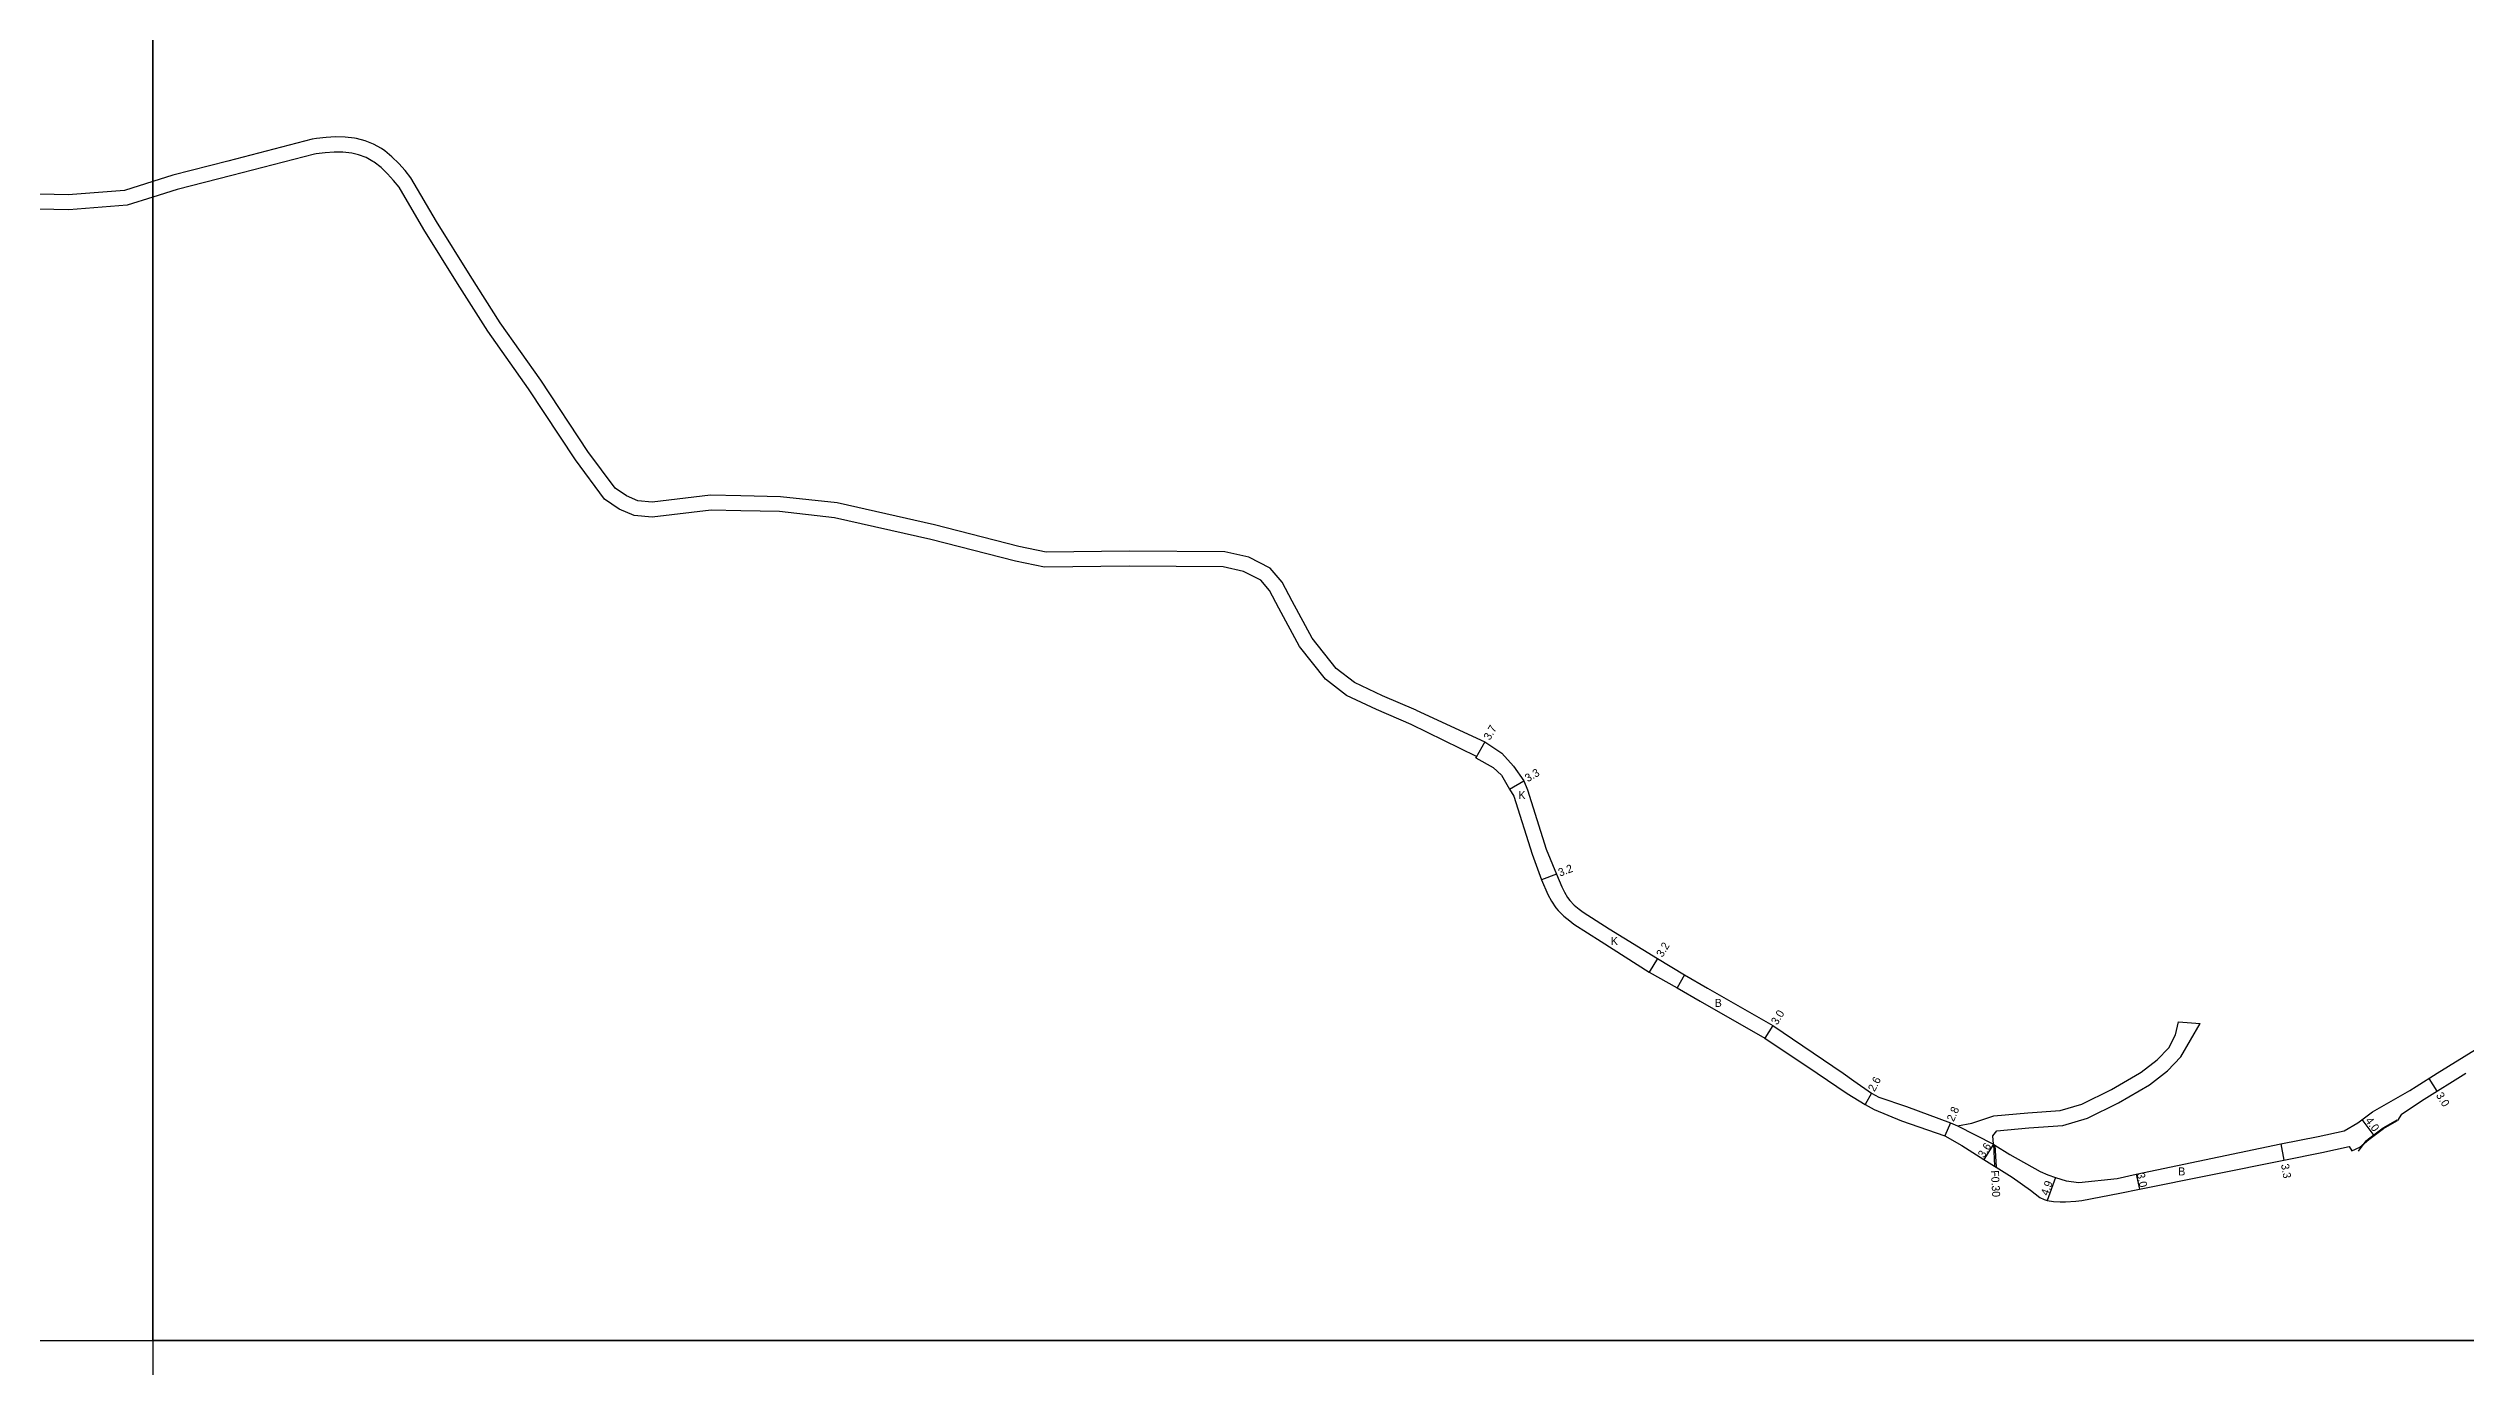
# Model space of a CAD drawing. Header units: metres. Extents: x -20000 to -16000, y -99000 to -96000.
# Drawn here: x -19220.9 to -18737.5, y -97805.2 to -97541.7 of the extents above; entities that cross this region are included whole.
import ezdxf

# ---------------------------------------------------------------- set-up
doc = ezdxf.new("R2010")
doc.units = ezdxf.units.M
doc.header["$LTSCALE"] = 2.5
for name, color, linetype in [('側溝・桝', 7, 'Continuous'), ('図郭', 7, 'Continuous'), ('幅員', 7, 'Continuous'), ('歩道・分離帯・安全施設', 7, 'Continuous'), ('舗装', 7, 'Continuous'), ('道路', 7, 'Continuous')]:
    doc.layers.add(name, color=color, linetype=linetype)
doc.styles.get("Standard").update_dxf_attribs({"font": ''})
doc.styles.get('Standard').set_extended_font_data('@MS PGothic')

msp = doc.modelspace()

# ---------------------------------------------------------------- linework, layer by layer
at = {"layer": '側溝・桝', "flags": 128}
for points in [[(-18831.93, -97760.79), (-18831.7, -97765.18)], [(-18831.62, -97760.99), (-18831.39, -97765.38)]]:
    msp.add_lwpolyline(points, dxfattribs=at)
at = {"layer": '図郭'}
for points in [[(-20000, -97800), (-19200, -97800), (-19200, -97200), (-20000, -97200)], [(-19200, -97800), (-18400, -97800), (-18400, -97200), (-19200, -97200)], [(-19200, -98400), (-18400, -98400), (-18400, -97800), (-19200, -97800)]]:
    msp.add_lwpolyline(points, close=True, dxfattribs=at)
at = {"layer": '幅員', "flags": 128}
for points in [[(-18933.62, -97680.34), (-18935.45, -97683.55)], [(-18928.67, -97689.8), (-18925.83, -97688.13)], [(-18919.33, -97706.79), (-18922.32, -97707.94)], [(-18899.12, -97723.63), (-18900.77, -97726.37)], [(-18876.04, -97737.03), (-18877.62, -97739.58)], [(-18744.86, -97747.65), (-18743.27, -97750.2)], [(-18856.34, -97750.55), (-18857.55, -97752.85)], [(-18840.53, -97756.53), (-18841.63, -97759.1)], [(-18755.75, -97759.02), (-18758.16, -97755.83)], [(-18831.93, -97760.79), (-18833.82, -97763.85)], [(-18774.44, -97760.72), (-18773.87, -97763.97)], [(-18819.54, -97767.41), (-18821.2, -97772.02)], [(-18803.35, -97766.8), (-18802.73, -97769.74)]]:
    msp.add_lwpolyline(points, dxfattribs=at)
at = {"layer": '歩道・分離帯・安全施設', "flags": 128}
msp.add_lwpolyline([(-18758.93, -97762.14), (-18757.39, -97760.11), (-18756.92, -97759.71), (-18754.01, -97757.53), (-18751.19, -97755.93)], dxfattribs=at)
at = {"layer": '舗装', "flags": 128}
for points in [[(-18893.69, -97726.92), (-18895.2, -97729.52)], [(-18839.11, -97757.08), (-18831.93, -97760.79)]]:
    msp.add_lwpolyline(points, dxfattribs=at)
at = {"layer": '道路', "flags": 128}
for points in [[(-19082.43, -97631.15), (-19088.51, -97631.01), (-19100.17, -97632.44), (-19103.02, -97632.17), (-19105.28, -97631.19), (-19107.56, -97629.62), (-19113, -97622.28), (-19122.4, -97608.07), (-19130.53, -97596.58), (-19136.54, -97587.1), (-19143.27, -97576.35), (-19148.4, -97567.62), (-19149.59, -97566.15), (-19150.84, -97564.73), (-19152.19, -97563.41), (-19153.65, -97562.22), (-19154.32, -97561.76), (-19155.88, -97560.88), (-19157.54, -97560.21), (-19159.27, -97559.74), (-19159.71, -97559.66), (-19161.58, -97559.45), (-19163.47, -97559.42), (-19165.37, -97559.55), (-19167.26, -97559.76), (-19168.13, -97559.88), (-19185.05, -97564.28)], [(-19185.05, -97564.28), (-19196, -97567.09), (-19200, -97568.34)], [(-19082.43, -97634.15), (-19088.37, -97634.02), (-19100.13, -97635.46), (-19103.77, -97635.11), (-19106.74, -97633.83), (-19109.67, -97631.8), (-19115.46, -97624), (-19124.88, -97609.76), (-19133.02, -97598.25), (-19139.08, -97588.71), (-19145.84, -97577.91), (-19150.79, -97569.48), (-19151.9, -97568.1), (-19153.09, -97566.78), (-19154.37, -97565.56), (-19155.76, -97564.48), (-19155.99, -97564.32), (-19157.38, -97563.56), (-19158.87, -97563), (-19160.23, -97562.68), (-19162, -97562.48), (-19163.78, -97562.47), (-19165.57, -97562.6), (-19167.35, -97562.82), (-19167.71, -97562.87), (-19184.2, -97567.16)], [(-19200, -97568.34), (-19205.72, -97570.12), (-19216.93, -97571.02), (-19225.4, -97570.79)], [(-19184.2, -97567.16), (-19195.14, -97569.96), (-19200, -97571.48)], [(-19200, -97571.48), (-19205.15, -97573.08), (-19216.85, -97574.02), (-19225.86, -97573.78)], [(-18947.38, -97674.03), (-18954.1, -97671.14), (-18959.71, -97668.51), (-18963.36, -97665.69), (-18968.2, -97659.62), (-18972.18, -97652.23), (-18974.17, -97648.41), (-18976.56, -97645.64), (-18980.84, -97643.43), (-18985.6, -97642.35), (-19004.78, -97642.25), (-19021.38, -97642.42), (-19026.83, -97641.27), (-19043.71, -97636.98), (-19063.18, -97632.59), (-19074.48, -97631.34), (-19082.43, -97631.15)], [(-18948.37, -97676.9), (-18955.33, -97673.88), (-18961.28, -97671.09), (-18965.48, -97667.84), (-18970.71, -97661.27), (-18974.83, -97653.64), (-18976.67, -97650.11), (-18978.46, -97648.04), (-18981.87, -97646.27), (-18985.94, -97645.34), (-19004.78, -97645.25), (-19021.67, -97645.43), (-19027.51, -97644.2), (-19044.42, -97639.9), (-19063.68, -97635.55), (-19074.68, -97634.33), (-19082.43, -97634.15)], [(-18935.31, -97683.3), (-18948.37, -97676.9)], [(-18935.31, -97683.3), (-18948.37, -97676.9)], [(-18947.38, -97674.03), (-18933.62, -97680.34)], [(-18947.38, -97674.03), (-18933.62, -97680.34)], [(-18933.62, -97680.34), (-18930.26, -97682.6), (-18927.88, -97685.23), (-18925.83, -97688.13), (-18925.1, -97689.96), (-18921.37, -97701.77), (-18919.33, -97706.79), (-18918.26, -97709.36), (-18917.72, -97710.43), (-18917.13, -97711.47), (-18916.67, -97712.09), (-18915.79, -97712.98), (-18914.8, -97713.78), (-18914, -97714.38), (-18908.78, -97717.76), (-18899.12, -97723.63), (-18893.69, -97726.92), (-18889.1, -97729.58), (-18876.04, -97737.03), (-18862, -97746.61)], [(-18935.45, -97683.55), (-18935.31, -97683.3)], [(-18935.45, -97683.55), (-18931.94, -97685.47), (-18930.31, -97687.01), (-18928.67, -97689.8), (-18927.86, -97691.18), (-18924.2, -97702.77), (-18922.32, -97707.94), (-18921.07, -97710.86), (-18920.29, -97712.22), (-18919.41, -97713.52), (-18918.94, -97714.09), (-18917.85, -97715.17), (-18916.66, -97716.14), (-18915.81, -97716.78), (-18910.38, -97720.29), (-18900.77, -97726.37), (-18895.2, -97729.52), (-18890.59, -97732.18), (-18877.62, -97739.58), (-18867.17, -97746.61)], [(-18743.18, -97746.6), (-18735.54, -97741.84), (-18730.37, -97738.43), (-18724.52, -97734.45), (-18719.03, -97732.37), (-18713.15, -97729.53), (-18699.66, -97723.47), (-18687.55, -97715.77), (-18684.62, -97714.15), (-18682.43, -97713.25)], [(-18802.71, -97746.61), (-18802.37, -97746.41), (-18799.15, -97743.91), (-18796.87, -97741.52), (-18795.48, -97738.93), (-18794.89, -97736.35)], [(-18797.72, -97746.61), (-18797.13, -97746.14), (-18794.42, -97743.29), (-18792.53, -97739.98), (-18790.55, -97736.64)], [(-18794.89, -97736.35), (-18790.55, -97736.64)], [(-18867.17, -97746.61), (-18861.2, -97750.62), (-18857.55, -97752.85), (-18855.79, -97753.83), (-18850.33, -97756.1), (-18841.63, -97759.1), (-18838.25, -97761.05), (-18833.82, -97763.85), (-18831.7, -97765.18), (-18831.39, -97765.38), (-18828.16, -97767.4), (-18824.53, -97769.98), (-18822.63, -97771.42), (-18821.77, -97771.84), (-18821.2, -97772.02), (-18819.9, -97772.22), (-18818.59, -97772.27), (-18817.54, -97772.27), (-18815.46, -97772.16), (-18814.26, -97772.02), (-18806.67, -97770.58), (-18802.73, -97769.74), (-18773.87, -97763.97), (-18766.23, -97762.44), (-18760.79, -97761.23), (-18760.26, -97762.13), (-18758.64, -97761.36)], [(-18862, -97746.61), (-18859.82, -97748.1), (-18856.34, -97750.55), (-18854.85, -97751.36), (-18849.33, -97753.27), (-18840.53, -97756.53), (-18839.11, -97757.08)], [(-18839.11, -97757.08), (-18836.26, -97756.56), (-18831.84, -97755.13), (-18825.07, -97754.52), (-18818.59, -97754.06), (-18814.24, -97752.78), (-18808.33, -97749.85), (-18802.71, -97746.61)], [(-18831.93, -97760.79), (-18832.06, -97759.14), (-18831.24, -97758.09), (-18824.83, -97757.51), (-18818.05, -97757.03), (-18813.14, -97755.58), (-18806.92, -97752.49), (-18800.69, -97748.9), (-18797.72, -97746.61)], [(-18761.78, -97758.08), (-18759.03, -97756.49), (-18756.13, -97754.3), (-18748.64, -97750.07)], [(-18750.29, -97754.75), (-18745.77, -97751.76), (-18737.48, -97746.6)], [(-18748.64, -97750.07), (-18747.4, -97749.24), (-18743.18, -97746.6)], [(-18750.29, -97754.75), (-18751.12, -97756.06)], [(-18831.93, -97760.79), (-18831.62, -97760.99), (-18828.66, -97762.83), (-18822.57, -97766.27), (-18821.06, -97766.88), (-18819.54, -97767.41), (-18817.36, -97768.12), (-18814.82, -97768.45), (-18807.19, -97767.62), (-18803.35, -97766.8), (-18774.44, -97760.72), (-18767.01, -97759.23), (-18761.78, -97758.08)], [(-18758.64, -97761.36), (-18756.82, -97759.83), (-18753.93, -97757.66), (-18751.12, -97756.06)]]:
    msp.add_lwpolyline(points, dxfattribs=at)

# ---------------------------------------------------------------- texts
at = {"layer": '側溝・桝'}
msp.add_text('F0.30', height=1.6, rotation=272.9741, dxfattribs=at).set_placement((-18832.43, -97766.04))
at = {"layer": '幅員'}
for s, rotation, p in [('3.7', 60.353, (-18932.62, -97680.14)), ('3.3', 30.3757, (-18925.04, -97688.44)), ('3.2', 21.1681, (-18918.59, -97707.31)), ('3.2', 58.938, (-18898.11, -97723.53)), ('3.0', 58.2111, (-18875.17, -97737.07)), ('2.6', 62.3185, (-18855.7, -97750.4)), ('2.8', 66.7263, (-18839.87, -97756.39)), ('3.0', 301.8659, (-18743.48, -97751.01)), ('4.0', 306.9549, (-18757.64, -97756.1)), ('3.6', 58.2429, (-18833.8, -97763.63)), ('4.9', 70.2463, (-18821.01, -97771.18)), ('3.0', 282.0324, (-18803.27, -97766.68)), ('3.3', 280.0074, (-18774.42, -97764.86))]:
    msp.add_text(s, height=1.6, rotation=rotation, dxfattribs=at).set_placement(p)
at = {"layer": '舗装'}
for s, p in [('K', (-18926.9, -97691.77)), ('K', (-18908.42, -97720.95)), ('B', (-18887.64, -97733.33)), ('B', (-18794.95, -97767.02))]:
    msp.add_text(s, height=1.6, dxfattribs=at).set_placement(p)

doc.saveas('drawing.dxf')
